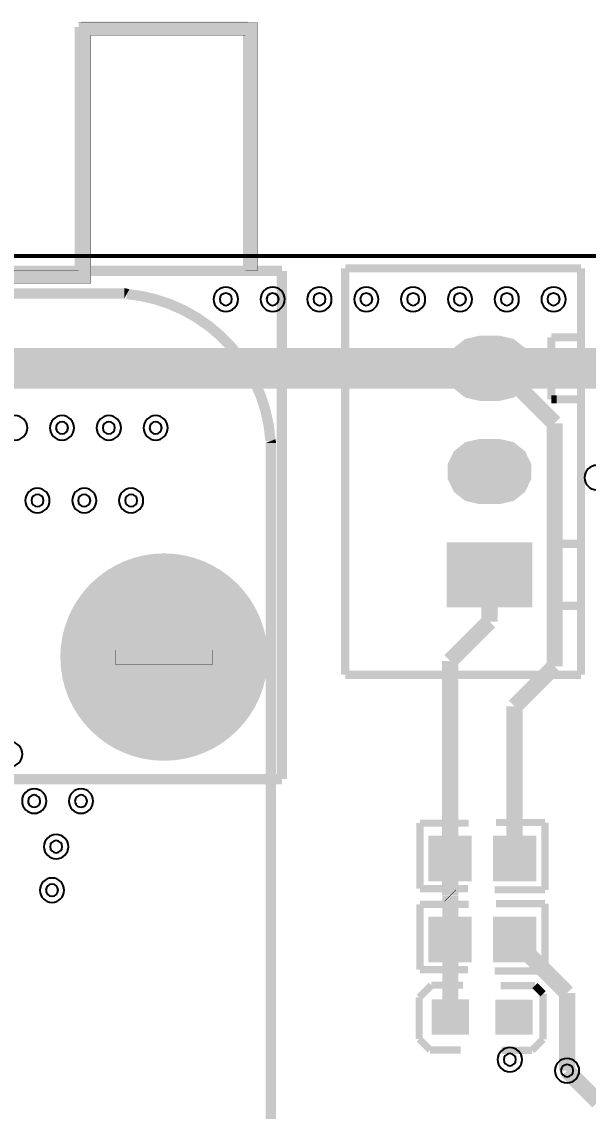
# Model space of a CAD drawing. Header units: millimetres. Extents: x 0 to 135, y -1 to 106.
# Drawn here: x 95.56 to 109.5, y 78.86 to 105.66 of the extents above; entities that cross this region are included whole.
import ezdxf

# ---------------------------------------------------------------- set-up
doc = ezdxf.new("R2010")
doc.units = ezdxf.units.MM
doc.header["$MEASUREMENT"] = 0
for name, color, linetype, true_color in [('Board-Outline-Layer', 7, 'Continuous', 0xff00ff), ('Bottom-Layer', 7, 'Continuous', 0x0000ff), ('Bottom-Paste-Mask-Layer', 7, 'Continuous', 0x800000), ('Bottom-Silkscreen-Layer', 7, 'Continuous', 0x66cc33), ('Bottom-Solder-Mask-Layer', 7, 'Continuous', 0xaa00ff), ('Document-Layer', 7, 'Continuous', 0x6464ff), ('Hole-Layer', 7, 'Continuous', 0x222222), ('Multi-Layer', 7, 'Continuous', 0xc0c0c0), ('Pin-Soldering-Layer', 7, 'Continuous', 0xcc9999), ('Top-Layer', 7, 'Continuous', 0xff0000), ('Top-Paste-Mask-Layer', 7, 'Continuous', 0x808080), ('Top-Silkscreen-Layer', 7, 'Continuous', 0xffcc00), ('Top-Solder-Mask-Layer', 7, 'Continuous', 0x800080)]:
    doc.layers.add(name, color=color, linetype=linetype, true_color=true_color)

msp = doc.modelspace()

# ---------------------------------------------------------------- hatches: boundary and pattern name
at = {"layer": 'Bottom-Layer'}
for points in [[(107.32186817373645, 97.88612776225551), (107.64728152910806, 97.81185428741253), (107.90824277851544, 97.60374463548067), (108.05306534603375, 97.30301747532229), (108.05306534603375, 96.96923550918359), (107.90824277851544, 96.66850834902522), (107.64728152910806, 96.46039869709335), (107.32186817373645, 96.38612522225043), (106.8218656337313, 96.38612522225043), (106.4964522783597, 96.46039869709335), (106.23549102895231, 96.66850834902522), (106.09066846143406, 96.96923550918359), (106.09066846143406, 97.30301747532229), (106.23549102895231, 97.60374463548067), (106.4964522783597, 97.81185428741253), (106.8218656337313, 97.88612776225551)], [(107.32186817373645, 95.34612268224532), (107.64728152910806, 95.27184920740234), (107.90824277851544, 95.06373955547048), (108.05306534603375, 94.76301239531216), (108.05306534603375, 94.4292304291734), (107.90824277851544, 94.12850326901508), (107.64728152910806, 93.92039361708322), (107.32186817373645, 93.84612014224024), (106.8218656337313, 93.84612014224024), (106.4964522783597, 93.92039361708322), (106.23549102895231, 94.12850326901508), (106.09066846143406, 94.4292304291734), (106.09066846143406, 94.76301239531216), (106.23549102895231, 95.06373955547048), (106.4964522783597, 95.27184920740234), (106.8218656337313, 95.34612268224532)], [(108.07186944373899, 91.3061150622301), (106.07186436372876, 91.3061150622301), (106.07186436372876, 92.80611760223519), (108.07186944373899, 92.80611760223519)], [(96.56239014478035, 90.03184404368807, 1), (101.56239014478035, 90.03184404368807, 1)]]:
    msp.add_hatch(color=256, dxfattribs=at).paths.add_polyline_path(points)
at = {"layer": 'Bottom-Paste-Mask-Layer'}
for points in [[(107.32186817373645, 97.88612776225551), (107.64728152910806, 97.81185428741253), (107.90824277851544, 97.60374463548067), (108.05306534603375, 97.30301747532229), (108.05306534603375, 96.96923550918359), (107.90824277851544, 96.66850834902522), (107.64728152910806, 96.46039869709335), (107.32186817373645, 96.38612522225043), (106.8218656337313, 96.38612522225043), (106.4964522783597, 96.46039869709335), (106.23549102895231, 96.66850834902522), (106.09066846143406, 96.96923550918359), (106.09066846143406, 97.30301747532229), (106.23549102895231, 97.60374463548067), (106.4964522783597, 97.81185428741253), (106.8218656337313, 97.88612776225551)], [(107.32186817373645, 95.34612268224532), (107.64728152910806, 95.27184920740234), (107.90824277851544, 95.06373955547048), (108.05306534603375, 94.76301239531216), (108.05306534603375, 94.4292304291734), (107.90824277851544, 94.12850326901508), (107.64728152910806, 93.92039361708322), (107.32186817373645, 93.84612014224024), (106.8218656337313, 93.84612014224024), (106.4964522783597, 93.92039361708322), (106.23549102895231, 94.12850326901508), (106.09066846143406, 94.4292304291734), (106.09066846143406, 94.76301239531216), (106.23549102895231, 95.06373955547048), (106.4964522783597, 95.27184920740234), (106.8218656337313, 95.34612268224532)], [(108.07186944373899, 91.3061150622301), (106.07186436372876, 91.3061150622301), (106.07186436372876, 92.80611760223519), (108.07186944373899, 92.80611760223519)], [(96.56239014478035, 90.03184404368807, 1), (101.56239014478035, 90.03184404368807, 1)]]:
    msp.add_hatch(color=256, dxfattribs=at).paths.add_polyline_path(points)
at = {"layer": 'Bottom-Solder-Mask-Layer'}
for points in [[(107.32186817373645, 97.93712852425699), (107.66940993042311, 97.85780438621521), (107.94811677987803, 97.63554309047561), (108.10278741245156, 97.31436621251544), (108.10278741245156, 96.9578867719905), (107.94811677987803, 96.63670989403028), (107.66940993042311, 96.41444859829073), (107.32186817373645, 96.33512446024889), (106.8218656337313, 96.33512446024889), (106.47432387704464, 96.41444859829073), (106.19561702758972, 96.63670989403028), (106.04094639501619, 96.9578867719905), (106.04094639501619, 97.31436621251544), (106.19561702758972, 97.63554309047561), (106.47432387704464, 97.85780438621521), (106.8218656337313, 97.93712852425699)], [(107.32186817373645, 95.3971234442468), (107.66940993042311, 95.31779930620502), (107.94811677987803, 95.09553801046542), (108.10278741245156, 94.77436113250525), (108.10278741245156, 94.41788169198031), (107.94811677987803, 94.09670481402014), (107.66940993042311, 93.87444351828054), (107.32186817373645, 93.79511938023876), (106.8218656337313, 93.79511938023876), (106.47432387704464, 93.87444351828054), (106.19561702758972, 94.09670481402014), (106.04094639501619, 94.41788169198031), (106.04094639501619, 94.77436113250525), (106.19561702758972, 95.09553801046542), (106.47432387704464, 95.31779930620502), (106.8218656337313, 95.3971234442468)], [(108.12287020574047, 91.25511430022857), (106.02086360172729, 91.25511430022857), (106.02086360172729, 92.85711836423667), (108.12287020574047, 92.85711836423667)], [(96.51138938277883, 90.03184404368807, 1), (101.61339090678187, 90.03184404368807, 1)]]:
    msp.add_hatch(color=256, dxfattribs=at).paths.add_polyline_path(points)
at = {"layer": 'Document-Layer'}
msp.add_hatch(color=256, dxfattribs=at).paths.add_polyline_path([(71.16239014478037, 99.53197104394206), (71.96239014478033, 99.53197104394206), (71.96239014478033, 105.53197104394206), (76.16239014478032, 105.53197104394206), (76.16239014478032, 99.53197104394206), (78.16239014478032, 99.53197104394206), (78.16239014478032, 105.63197104394209), (95.06239014478035, 105.63197104394209), (95.06239014478035, 99.53197104394206), (96.96239014478033, 99.53197104394206), (96.96239014478033, 105.63197104394209), (101.3623901447803, 105.63197104394209), (101.3623901447803, 99.53197104394206), (101.0623901447803, 99.53197104394206), (101.0623901447803, 105.33197104394208), (97.26239014478034, 105.33197104394208), (97.26239014478034, 99.23197104394205), (94.66239014478032, 99.23197104394205), (94.66239014478032, 105.23197104394205), (78.46239014478033, 105.23197104394205), (78.46239014478033, 99.23197104394205), (75.8623901447803, 99.23197104394205), (75.8623901447803, 105.23197104394205), (72.26239014478034, 105.23197104394205), (72.26239014478034, 99.23197104394205), (71.16239014478037, 99.23197104394205)])
at = {"layer": 'Hole-Layer'}
for points in [[(106.6218656337313, 97.13612649225297, 1), (107.5218681737364, 97.13612649225297, 1)], [(106.6218656337313, 94.59612141224278, 1), (107.5218681737364, 94.59612141224278, 1)], [(106.6218656337313, 92.05611633223265, 1), (107.5218681737364, 92.05611633223265, 1)], [(97.43737109474225, 90.03184404368807, 1), (100.68740919481846, 90.03184404368807, 1)]]:
    msp.add_hatch(color=256, dxfattribs=at).paths.add_polyline_path(points)
at = {"layer": 'Multi-Layer'}
for points in [[(107.32186817373645, 97.88612776225551), (107.64728152910806, 97.81185428741253), (107.90824277851544, 97.60374463548067), (108.05306534603375, 97.30301747532229), (108.05306534603375, 96.96923550918359), (107.90824277851544, 96.66850834902522), (107.64728152910806, 96.46039869709335), (107.32186817373645, 96.38612522225043), (106.8218656337313, 96.38612522225043), (106.4964522783597, 96.46039869709335), (106.23549102895231, 96.66850834902522), (106.09066846143406, 96.96923550918359), (106.09066846143406, 97.30301747532229), (106.23549102895231, 97.60374463548067), (106.4964522783597, 97.81185428741253), (106.8218656337313, 97.88612776225551)], [(107.32186817373645, 97.88612776225551), (107.64728152910806, 97.81185428741253), (107.90824277851544, 97.60374463548067), (108.05306534603375, 97.30301747532229), (108.05306534603375, 96.96923550918359), (107.90824277851544, 96.66850834902522), (107.64728152910806, 96.46039869709335), (107.32186817373645, 96.38612522225043), (106.8218656337313, 96.38612522225043), (106.4964522783597, 96.46039869709335), (106.23549102895231, 96.66850834902522), (106.09066846143406, 96.96923550918359), (106.09066846143406, 97.30301747532229), (106.23549102895231, 97.60374463548067), (106.4964522783597, 97.81185428741253), (106.8218656337313, 97.88612776225551)], [(107.32186817373645, 97.88612776225551), (107.64728152910806, 97.81185428741253), (107.90824277851544, 97.60374463548067), (108.05306534603375, 97.30301747532229), (108.05306534603375, 96.96923550918359), (107.90824277851544, 96.66850834902522), (107.64728152910806, 96.46039869709335), (107.32186817373645, 96.38612522225043), (106.8218656337313, 96.38612522225043), (106.4964522783597, 96.46039869709335), (106.23549102895231, 96.66850834902522), (106.09066846143406, 96.96923550918359), (106.09066846143406, 97.30301747532229), (106.23549102895231, 97.60374463548067), (106.4964522783597, 97.81185428741253), (106.8218656337313, 97.88612776225551)], [(107.32186817373645, 95.34612268224532), (107.64728152910806, 95.27184920740234), (107.90824277851544, 95.06373955547048), (108.05306534603375, 94.76301239531216), (108.05306534603375, 94.4292304291734), (107.90824277851544, 94.12850326901508), (107.64728152910806, 93.92039361708322), (107.32186817373645, 93.84612014224024), (106.8218656337313, 93.84612014224024), (106.4964522783597, 93.92039361708322), (106.23549102895231, 94.12850326901508), (106.09066846143406, 94.4292304291734), (106.09066846143406, 94.76301239531216), (106.23549102895231, 95.06373955547048), (106.4964522783597, 95.27184920740234), (106.8218656337313, 95.34612268224532)], [(107.32186817373645, 95.34612268224532), (107.64728152910806, 95.27184920740234), (107.90824277851544, 95.06373955547048), (108.05306534603375, 94.76301239531216), (108.05306534603375, 94.4292304291734), (107.90824277851544, 94.12850326901508), (107.64728152910806, 93.92039361708322), (107.32186817373645, 93.84612014224024), (106.8218656337313, 93.84612014224024), (106.4964522783597, 93.92039361708322), (106.23549102895231, 94.12850326901508), (106.09066846143406, 94.4292304291734), (106.09066846143406, 94.76301239531216), (106.23549102895231, 95.06373955547048), (106.4964522783597, 95.27184920740234), (106.8218656337313, 95.34612268224532)], [(107.32186817373645, 95.34612268224532), (107.64728152910806, 95.27184920740234), (107.90824277851544, 95.06373955547048), (108.05306534603375, 94.76301239531216), (108.05306534603375, 94.4292304291734), (107.90824277851544, 94.12850326901508), (107.64728152910806, 93.92039361708322), (107.32186817373645, 93.84612014224024), (106.8218656337313, 93.84612014224024), (106.4964522783597, 93.92039361708322), (106.23549102895231, 94.12850326901508), (106.09066846143406, 94.4292304291734), (106.09066846143406, 94.76301239531216), (106.23549102895231, 95.06373955547048), (106.4964522783597, 95.27184920740234), (106.8218656337313, 95.34612268224532)], [(108.07186944373899, 91.3061150622301), (106.07186436372876, 91.3061150622301), (106.07186436372876, 92.80611760223519), (108.07186944373899, 92.80611760223519)], [(108.07186944373899, 91.3061150622301), (106.07186436372876, 91.3061150622301), (106.07186436372876, 92.80611760223519), (108.07186944373899, 92.80611760223519)], [(108.07186944373899, 91.3061150622301), (106.07186436372876, 91.3061150622301), (106.07186436372876, 92.80611760223519), (108.07186944373899, 92.80611760223519)], [(96.56239014478035, 90.03184404368807, 1), (101.56239014478035, 90.03184404368807, 1)], [(96.56239014478035, 90.03184404368807, 1), (101.56239014478035, 90.03184404368807, 1)], [(96.56239014478035, 90.03184404368807, 1), (101.56239014478035, 90.03184404368807, 1)]]:
    msp.add_hatch(color=256, dxfattribs=at).paths.add_polyline_path(points)
at = {"layer": 'Pin-Soldering-Layer'}
msp.add_hatch(color=256, dxfattribs=at).paths.add_polyline_path([(97.86239014478036, 90.20685039370079), (97.86239014478036, 89.8568376936754), (100.26239014478034, 89.8568376936754), (100.26239014478034, 90.20685039370079)])
at = {"layer": 'Top-Layer'}
for points in [[(107.32186817373645, 97.88612776225551), (107.64728152910806, 97.81185428741253), (107.90824277851544, 97.60374463548067), (108.05306534603375, 97.30301747532229), (108.05306534603375, 96.96923550918359), (107.90824277851544, 96.66850834902522), (107.64728152910806, 96.46039869709335), (107.32186817373645, 96.38612522225043), (106.8218656337313, 96.38612522225043), (106.4964522783597, 96.46039869709335), (106.23549102895231, 96.66850834902522), (106.09066846143406, 96.96923550918359), (106.09066846143406, 97.30301747532229), (106.23549102895231, 97.60374463548067), (106.4964522783597, 97.81185428741253), (106.8218656337313, 97.88612776225551)], [(107.32186817373645, 95.34612268224532), (107.64728152910806, 95.27184920740234), (107.90824277851544, 95.06373955547048), (108.05306534603375, 94.76301239531216), (108.05306534603375, 94.4292304291734), (107.90824277851544, 94.12850326901508), (107.64728152910806, 93.92039361708322), (107.32186817373645, 93.84612014224024), (106.8218656337313, 93.84612014224024), (106.4964522783597, 93.92039361708322), (106.23549102895231, 94.12850326901508), (106.09066846143406, 94.4292304291734), (106.09066846143406, 94.76301239531216), (106.23549102895231, 95.06373955547048), (106.4964522783597, 95.27184920740234), (106.8218656337313, 95.34612268224532)], [(108.07186944373899, 91.3061150622301), (106.07186436372876, 91.3061150622301), (106.07186436372876, 92.80611760223519), (108.07186944373899, 92.80611760223519)], [(96.56239014478035, 90.03184404368807, 1), (101.56239014478035, 90.03184404368807, 1)], [(106.58401066802145, 85.58759207518398), (106.58401066802145, 84.57159004317992), (105.61880873761754, 84.57159004317992), (105.61880873761754, 85.58759207518398)], [(108.17151384302775, 85.58759207518398), (108.17151384302775, 84.57159004317992), (107.20631191262385, 84.57159004317992), (107.20631191262385, 85.58759207518398)], [(106.58401066802145, 83.59235712471428), (106.58401066802145, 82.57635509271023), (105.61880873761754, 82.57635509271023), (105.61880873761754, 83.59235712471428)], [(108.17151384302775, 83.59235712471428), (108.17151384302775, 82.57635509271023), (107.20631191262385, 82.57635509271023), (107.20631191262385, 83.59235712471428)], [(106.51527305054611, 81.55954279908553), (106.51527305054611, 80.7975412750825), (105.70247142494293, 80.7975412750825), (105.70247142494293, 81.55954279908553)], [(108.0816179832359, 81.55423418846834), (108.0816179832359, 80.7922326644653), (107.26881635763266, 80.7922326644653), (107.26881635763266, 81.55423418846834)]]:
    msp.add_hatch(color=256, dxfattribs=at).paths.add_polyline_path(points)
at = {"layer": 'Top-Paste-Mask-Layer'}
for points in [[(107.32186817373645, 97.88612776225551), (107.64728152910806, 97.81185428741253), (107.90824277851544, 97.60374463548067), (108.05306534603375, 97.30301747532229), (108.05306534603375, 96.96923550918359), (107.90824277851544, 96.66850834902522), (107.64728152910806, 96.46039869709335), (107.32186817373645, 96.38612522225043), (106.8218656337313, 96.38612522225043), (106.4964522783597, 96.46039869709335), (106.23549102895231, 96.66850834902522), (106.09066846143406, 96.96923550918359), (106.09066846143406, 97.30301747532229), (106.23549102895231, 97.60374463548067), (106.4964522783597, 97.81185428741253), (106.8218656337313, 97.88612776225551)], [(107.32186817373645, 95.34612268224532), (107.64728152910806, 95.27184920740234), (107.90824277851544, 95.06373955547048), (108.05306534603375, 94.76301239531216), (108.05306534603375, 94.4292304291734), (107.90824277851544, 94.12850326901508), (107.64728152910806, 93.92039361708322), (107.32186817373645, 93.84612014224024), (106.8218656337313, 93.84612014224024), (106.4964522783597, 93.92039361708322), (106.23549102895231, 94.12850326901508), (106.09066846143406, 94.4292304291734), (106.09066846143406, 94.76301239531216), (106.23549102895231, 95.06373955547048), (106.4964522783597, 95.27184920740234), (106.8218656337313, 95.34612268224532)], [(108.07186944373899, 91.3061150622301), (106.07186436372876, 91.3061150622301), (106.07186436372876, 92.80611760223519), (108.07186944373899, 92.80611760223519)], [(96.56239014478035, 90.03184404368807, 1), (101.56239014478035, 90.03184404368807, 1)], [(106.58401066802145, 85.58759207518398), (106.58401066802145, 84.57159004317992), (105.61880873761754, 84.57159004317992), (105.61880873761754, 85.58759207518398)], [(108.17151384302775, 85.58759207518398), (108.17151384302775, 84.57159004317992), (107.20631191262385, 84.57159004317992), (107.20631191262385, 85.58759207518398)], [(106.58401066802145, 83.59235712471428), (106.58401066802145, 82.57635509271023), (105.61880873761754, 82.57635509271023), (105.61880873761754, 83.59235712471428)], [(108.17151384302775, 83.59235712471428), (108.17151384302775, 82.57635509271023), (107.20631191262385, 82.57635509271023), (107.20631191262385, 83.59235712471428)], [(106.51527305054611, 81.55954279908553), (106.51527305054611, 80.7975412750825), (105.70247142494293, 80.7975412750825), (105.70247142494293, 81.55954279908553)], [(108.0816179832359, 81.55423418846834), (108.0816179832359, 80.7922326644653), (107.26881635763266, 80.7922326644653), (107.26881635763266, 81.55423418846834)]]:
    msp.add_hatch(color=256, dxfattribs=at).paths.add_polyline_path(points)
at = {"layer": 'Top-Solder-Mask-Layer'}
for points in [[(107.32186817373645, 97.93712852425699), (107.66940993042311, 97.85780438621521), (107.94811677987803, 97.63554309047561), (108.10278741245156, 97.31436621251544), (108.10278741245156, 96.9578867719905), (107.94811677987803, 96.63670989403028), (107.66940993042311, 96.41444859829073), (107.32186817373645, 96.33512446024889), (106.8218656337313, 96.33512446024889), (106.47432387704464, 96.41444859829073), (106.19561702758972, 96.63670989403028), (106.04094639501619, 96.9578867719905), (106.04094639501619, 97.31436621251544), (106.19561702758972, 97.63554309047561), (106.47432387704464, 97.85780438621521), (106.8218656337313, 97.93712852425699)], [(107.32186817373645, 95.3971234442468), (107.66940993042311, 95.31779930620502), (107.94811677987803, 95.09553801046542), (108.10278741245156, 94.77436113250525), (108.10278741245156, 94.41788169198031), (107.94811677987803, 94.09670481402014), (107.66940993042311, 93.87444351828054), (107.32186817373645, 93.79511938023876), (106.8218656337313, 93.79511938023876), (106.47432387704464, 93.87444351828054), (106.19561702758972, 94.09670481402014), (106.04094639501619, 94.41788169198031), (106.04094639501619, 94.77436113250525), (106.19561702758972, 95.09553801046542), (106.47432387704464, 95.31779930620502), (106.8218656337313, 95.3971234442468)], [(108.12287020574047, 91.25511430022857), (106.02086360172729, 91.25511430022857), (106.02086360172729, 92.85711836423667), (108.12287020574047, 92.85711836423667)], [(96.51138938277883, 90.03184404368807, 1), (101.61339090678187, 90.03184404368807, 1)], [(106.63501143002293, 85.63859283718551), (106.63501143002293, 84.52058928117839), (105.567807975616, 84.52058928117839), (105.567807975616, 85.63859283718551)], [(108.22251460502929, 85.63859283718551), (108.22251460502929, 84.52058928117839), (107.15531115062237, 84.52058928117839), (107.15531115062237, 85.63859283718551)], [(106.63501143002293, 83.64335788671582), (106.63501143002293, 82.5253543307087), (105.567807975616, 82.5253543307087), (105.567807975616, 83.64335788671582)], [(108.22251460502929, 83.64335788671582), (108.22251460502929, 82.5253543307087), (107.15531115062237, 82.5253543307087), (107.15531115062237, 83.64335788671582)], [(106.5662738125477, 81.61054356108713), (106.5662738125477, 80.74654051308096), (105.65147066294139, 80.74654051308096), (105.65147066294139, 81.61054356108713)], [(108.13261874523744, 81.60523495046988), (108.13261874523744, 80.74123190246377), (107.21781559563112, 80.74123190246377), (107.21781559563112, 81.60523495046988)]]:
    msp.add_hatch(color=256, dxfattribs=at).paths.add_polyline_path(points)

# ---------------------------------------------------------------- linework, layer by layer
at = {"layer": 'Board-Outline-Layer', "const_width": 0.1}
msp.add_lwpolyline([(0, -1.1368683772161603e-13), (0, 99.90020066040125), (134.00026924053844, 99.90020066040125), (134.00026924053844, -1.1368683772161603e-13)], close=True, dxfattribs=at)
at = {"layer": 'Bottom-Layer'}
for points, const_width in [([(107.07186690373385, 97.13612649225297), (113.67646685293369, 97.13612649225297)], 1.00000254000508), ([(108.9808712217424, 79.86012192024384), (109.74588265176527, 79.09511049022097)], 0.4)]:
    msp.add_lwpolyline(points, dxfattribs=dict(at, const_width=const_width))
at = {"layer": 'Bottom-Silkscreen-Layer', "const_width": 0.25400050800101603}
for points in [[(96.99233680467364, 99.53197104394206), (96.99233680467364, 105.53199644399285)], [(96.99233680467364, 99.53197104394206), (96.99233680467364, 105.53199644399285)], [(101.1319862839726, 105.53120904241808), (97.02225806451617, 105.53120904241808)], [(101.1319862839726, 105.53120904241808), (97.02225806451617, 105.53120904241808)], [(101.1319862839726, 99.53171704343407), (101.1319862839726, 105.53120904241808)], [(101.1319862839726, 99.53171704343407), (101.1319862839726, 105.53120904241808)], [(101.96233934467875, 99.53197104394206), (71.16228854457711, 99.53197104394206)], [(101.96233934467875, 99.53197104394206), (71.16228854457711, 99.53197104394206)], [(101.96233934467875, 87.03194564389128), (101.96233934467875, 99.53197104394206)], [(101.96233934467875, 87.03194564389128), (101.96233934467875, 99.53197104394206)], [(71.16228854457711, 87.03194564389128), (101.96233934467875, 87.03194564389128)], [(71.16228854457711, 87.03194564389128), (101.96233934467875, 87.03194564389128)]]:
    msp.add_lwpolyline(points, dxfattribs=at)
at = {"layer": 'Document-Layer', "const_width": 0.005080010160020321}
msp.add_lwpolyline([(95.06239014478035, 99.53197104394206), (96.96239014478033, 99.53197104394206), (96.96239014478033, 105.63197104394209), (101.3623901447803, 105.63197104394209), (101.3623901447803, 99.53197104394206), (101.0623901447803, 99.53197104394206), (101.0623901447803, 105.33197104394208), (97.26239014478034, 105.33197104394208), (97.26239014478034, 99.23197104394205), (94.66239014478032, 99.23197104394205)], dxfattribs=at)
at = {"layer": 'Hole-Layer'}
for points in [[(100.43353314706633, 98.8331927864063, 1), (100.73353314706628, 98.8331927863785), (100.73353314706628, 98.8331927863648, 1), (100.43353314706633, 98.8331927863926)], [(101.58575819151639, 98.8331927864063, 1), (101.88575819151635, 98.8331927863785), (101.88575819151635, 98.8331927863648, 1), (101.58575819151639, 98.8331927863926)], [(102.73798323596657, 98.8331927864063, 1), (103.03798323596646, 98.8331927863785), (103.03798323596646, 98.8331927863648, 1), (102.73798323596657, 98.8331927863926)], [(103.89020828041663, 98.8331927864063, 1), (104.19020828041658, 98.8331927863785), (104.19020828041658, 98.8331927863648, 1), (103.89020828041663, 98.8331927863926)], [(105.04243332486664, 98.8331927864063, 1), (105.34243332486659, 98.8331927863785), (105.34243332486659, 98.8331927863648, 1), (105.04243332486664, 98.8331927863926)], [(106.19465836931676, 98.8331927864063, 1), (106.49465836931671, 98.8331927863785), (106.49465836931671, 98.8331927863648, 1), (106.19465836931676, 98.8331927863926)], [(107.34688341376688, 98.8331927864063, 1), (107.64688341376683, 98.8331927863785), (107.64688341376683, 98.8331927863648, 1), (107.34688341376688, 98.8331927863926)], [(108.49910845821694, 98.8331927864063, 1), (108.79910845821689, 98.8331927863785), (108.79910845821689, 98.8331927863648, 1), (108.49910845821694, 98.8331927863926)], [(96.40251206502415, 95.67114554231176, 1), (96.70251206502411, 95.67114554228397), (96.70251206502411, 95.67114554227032, 1), (96.40251206502415, 95.67114554229806)], [(97.55473710947422, 95.67114554231176, 1), (97.85473710947417, 95.67114554228397), (97.85473710947417, 95.67114554227032, 1), (97.55473710947422, 95.67114554229806)], [(98.7069621539244, 95.67114554231176, 1), (99.00696215392435, 95.67114554228397), (99.00696215392435, 95.67114554227032, 1), (98.7069621539244, 95.67114554229806)], [(95.79847345694697, 93.88454406910881, 1), (96.09847345694692, 93.88454406908102), (96.09847345694692, 93.88454406906737, 1), (95.79847345694697, 93.88454406909511)], [(96.95069850139703, 93.88454406910881, 1), (97.25069850139698, 93.88454406908102), (97.25069850139698, 93.88454406906737, 1), (96.95069850139703, 93.88454406909511)], [(98.10292354584709, 93.88454406910881, 1), (98.40292354584699, 93.88454406908102), (98.40292354584699, 93.88454406906737, 1), (98.10292354584709, 93.88454406909511)], [(95.71870967741933, 86.49100838203748, 1), (96.01870967741928, 86.49100838200974), (96.01870967741928, 86.49100838199604, 1), (95.71870967741933, 86.49100838202384)], [(96.8709347218695, 86.49100838203748, 1), (97.17093472186946, 86.49100838200974), (97.17093472186946, 86.49100838199604, 1), (96.8709347218695, 86.49100838202384)], [(96.25892557785124, 85.36899161800397, 1), (96.5589255778512, 85.36899161797618), (96.5589255778512, 85.36899161796248, 1), (96.25892557785124, 85.36899161799028)], [(96.15692405384817, 84.29797561597195, 1), (96.45692405384813, 84.29797561594415), (96.45692405384813, 84.29797561593045, 1), (96.15692405384817, 84.29797561595825)], [(107.4221310642622, 80.13042926087928, 1), (107.72213106426216, 80.13042926085149), (107.72213106426216, 80.13042926083779, 1), (107.4221310642622, 80.13042926086558)], [(108.83087122174243, 79.86012192026459, 1), (109.13087122174238, 79.8601219202368), (109.13087122174238, 79.8601219202231, 1), (108.83087122174243, 79.86012192025089)]]:
    msp.add_lwpolyline(points, format="xyb", dxfattribs=at)
at = {"layer": 'Multi-Layer'}
for points in [[(100.2835331470663, 98.83319278638555, 1), (100.88353314706632, 98.83319278638555, 1)], [(101.43575819151636, 98.83319278638555, 1), (102.03575819151638, 98.83319278638555, 1)], [(102.58798323596653, 98.83319278638555, 1), (103.1879832359665, 98.83319278638555, 1)], [(103.7402082804166, 98.83319278638555, 1), (104.34020828041662, 98.83319278638555, 1)], [(104.8924333248666, 98.83319278638555, 1), (105.49243332486662, 98.83319278638555, 1)], [(106.04465836931678, 98.83319278638555, 1), (106.64465836931674, 98.83319278638555, 1)], [(107.19688341376684, 98.83319278638555, 1), (107.79688341376686, 98.83319278638555, 1)], [(108.3491084582169, 98.83319278638555, 1), (108.94910845821693, 98.83319278638555, 1)], [(95.10028702057406, 95.67114554229101, 1), (95.70028702057408, 95.67114554229101, 1)], [(96.25251206502412, 95.67114554229101, 1), (96.85251206502414, 95.67114554229101, 1)], [(97.40473710947418, 95.67114554229101, 1), (98.0047371094742, 95.67114554229101, 1)], [(98.55696215392436, 95.67114554229101, 1), (99.15696215392438, 95.67114554229101, 1)], [(109.41070866141729, 94.44712725425444, 1), (110.01070866141731, 94.44712725425444, 1)], [(95.64847345694693, 93.88454406908807, 1), (96.24847345694695, 93.88454406908807, 1)], [(96.800698501397, 93.88454406908807, 1), (97.40069850139702, 93.88454406908807, 1)], [(97.95292354584706, 93.88454406908807, 1), (98.55292354584702, 93.88454406908807, 1)], [(94.98024130048259, 87.64461264922528, 1), (95.58024130048261, 87.64461264922528, 1)], [(95.56870967741935, 86.49100838201679, 1), (96.16870967741932, 86.49100838201679, 1)], [(96.72093472186947, 86.49100838201679, 1), (97.32093472186949, 86.49100838201679, 1)], [(96.10892557785121, 85.36899161798323, 1), (96.70892557785123, 85.36899161798323, 1)], [(96.00692405384814, 84.2979756159512, 1), (96.6069240538481, 84.2979756159512, 1)], [(107.27213106426217, 80.13042926085853, 1), (107.87213106426219, 80.13042926085853, 1)], [(108.6808712217424, 79.86012192024384, 1), (109.28087122174242, 79.86012192024384, 1)]]:
    msp.add_lwpolyline(points, format="xyb", close=True, dxfattribs=at)
at = {"layer": 'Pin-Soldering-Layer', "const_width": 0.005080010160020321}
msp.add_lwpolyline([(97.86239014478036, 90.20685039370079), (97.86239014478036, 89.8568376936754), (100.26239014478034, 89.8568376936754), (100.26239014478034, 90.20685039370079)], close=True, dxfattribs=at)
at = {"layer": 'Top-Layer'}
for points, const_width in [([(89.79133096266196, 97.13612649225297), (107.07186690373385, 97.13612649225297)], 1.00000254000508), ([(108.6748666497333, 95.78312928625854), (107.32186690373379, 97.13612649225297)], 0.4), ([(108.6748666497333, 89.80527051054099), (108.6748666497333, 95.78312928625854)], 0.4), ([(107.07186690373385, 90.90611633223261), (107.07186690373385, 92.05611633223265)], 0.4), ([(106.10140970281941, 89.93565913131823), (107.07186690373385, 90.90611633223261)], 0.4), ([(106.10140970281941, 85.07959105918206), (106.10140970281941, 89.93565913131823)], 0.4), ([(107.68891287782577, 88.81931673863346), (108.6748666497333, 89.80527051054099)], 0.4), ([(107.68891287782577, 85.07959105918206), (107.68891287782577, 88.81931673863346)], 0.4), ([(106.10140970281941, 84.17159004318006), (106.10140970281941, 85.07959105918206)], 0.4), ([(106.10887223774449, 84.16412750825504), (106.10140970281941, 84.17159004318006)], 0.4), ([(106.10887223774449, 81.17854203708396), (106.10887223774449, 84.16412750825504)], 0.4), ([(107.68891287782577, 83.05895605791204), (107.68891287782577, 83.0843561087122)], 0.4), ([(108.9808712217424, 81.76699771399541), (107.68891287782577, 83.05895605791204)], 0.4), ([(108.9808712217424, 79.86012192024384), (108.9808712217424, 81.76699771399541)], 0.4)]:
    msp.add_lwpolyline(points, dxfattribs=dict(at, const_width=const_width))
at = {"layer": 'Top-Silkscreen-Layer'}
for points, const_width in [([(103.52185928371858, 99.59613157226312), (109.32187198374396, 99.59613157226312)], 0.2), ([(103.52185928371858, 89.59611125222244), (103.52185928371858, 99.59613157226312)], 0.2), ([(103.52185928371858, 99.59613157226312), (109.32187198374396, 99.59613157226312)], 0.2), ([(103.52185928371858, 89.59611125222244), (103.52185928371858, 99.59613157226312)], 0.2), ([(109.32187198374396, 89.59611125222244), (109.32187198374396, 99.59613157226312)], 0.2), ([(109.32187198374396, 89.59611125222244), (109.32187198374396, 99.59613157226312)], 0.2), ([(108.59586995173993, 97.89812801625601), (109.32187198374396, 97.89812801625601)], 0.2), ([(108.59586995173993, 96.37412496824987), (108.59586995173993, 97.89812801625601)], 0.2), ([(108.59586995173993, 97.89812801625601), (109.32187198374396, 97.89812801625601)], 0.2), ([(108.59586995173993, 96.37412496824987), (108.59586995173993, 97.89812801625601)], 0.2), ([(108.59586995173993, 96.37412496824987), (108.72287020574043, 96.37412496824987)], 0.2), ([(108.59586995173993, 96.37412496824987), (108.72287020574043, 96.37412496824987)], 0.2), ([(108.72287020574043, 96.37412496824987), (109.32187198374396, 96.37412496824987)], 0.2), ([(108.72287020574043, 96.37412496824987), (109.32187198374396, 96.37412496824987)], 0.2), ([(108.59586995173993, 92.81811785623569), (109.32187198374396, 92.81811785623569)], 0.2), ([(108.59586995173993, 91.29411480822955), (108.59586995173993, 92.81811785623569)], 0.2), ([(108.59586995173993, 92.81811785623569), (109.32187198374396, 92.81811785623569)], 0.2), ([(108.59586995173993, 91.29411480822955), (108.59586995173993, 92.81811785623569)], 0.2), ([(108.59586995173993, 91.29411480822955), (109.32187198374396, 91.29411480822955)], 0.2), ([(108.59586995173993, 91.29411480822955), (109.32187198374396, 91.29411480822955)], 0.2), ([(103.52185928371858, 89.59611125222244), (109.32187198374396, 89.59611125222244)], 0.2), ([(103.52185928371858, 89.59611125222244), (109.32187198374396, 89.59611125222244)], 0.2), ([(105.36056642113283, 85.9474345948691), (106.55647701295402, 85.9474345948691)], 0.17780035560071122), ([(105.36056642113283, 84.33874777749543), (105.36056642113283, 85.9474345948691)], 0.17780035560071122), ([(105.36056642113283, 85.9474345948691), (106.55647701295402, 85.9474345948691)], 0.17780035560071122), ([(105.36056642113283, 84.33874777749543), (105.36056642113283, 85.9474345948691)], 0.17780035560071122), ([(107.22853695707391, 85.96330962661915), (108.44032258064516, 85.96330962661915)], 0.17780035560071122), ([(107.22853695707391, 85.96330962661915), (108.44032258064516, 85.96330962661915)], 0.17780035560071122), ([(108.44032258064516, 84.30699771399532), (108.44032258064516, 85.96330962661915)], 0.17780035560071122), ([(108.44032258064516, 84.30699771399532), (108.44032258064516, 85.96330962661915)], 0.17780035560071122), ([(105.36056642113283, 84.33874777749543), (106.54060198120396, 84.33874777749543)], 0.17780035560071122), ([(105.36056642113283, 84.33874777749543), (106.54060198120396, 84.33874777749543)], 0.17780035560071122), ([(107.1967868935738, 84.30699771399532), (108.44032258064516, 84.30699771399532)], 0.17780035560071122), ([(107.1967868935738, 84.30699771399532), (108.44032258064516, 84.30699771399532)], 0.17780035560071122), ([(105.36056642113283, 83.95219964439929), (106.55647701295402, 83.95219964439929)], 0.17780035560071122), ([(105.36056642113283, 82.34351282702562), (105.36056642113283, 83.95219964439929)], 0.17780035560071122), ([(105.36056642113283, 83.95219964439929), (106.55647701295402, 83.95219964439929)], 0.17780035560071122), ([(105.36056642113283, 82.34351282702562), (105.36056642113283, 83.95219964439929)], 0.17780035560071122), ([(107.22853695707391, 83.96807467614934), (108.44032258064516, 83.96807467614934)], 0.17780035560071122), ([(107.22853695707391, 83.96807467614934), (108.44032258064516, 83.96807467614934)], 0.17780035560071122), ([(108.44032258064516, 82.31176276352551), (108.44032258064516, 83.96807467614934)], 0.17780035560071122), ([(108.44032258064516, 82.31176276352551), (108.44032258064516, 83.96807467614934)], 0.17780035560071122), ([(105.36056642113283, 82.34351282702562), (106.54060198120396, 82.34351282702562)], 0.17780035560071122), ([(105.36056642113283, 82.34351282702562), (106.54060198120396, 82.34351282702562)], 0.17780035560071122), ([(107.1967868935738, 82.31176276352551), (108.44032258064516, 82.31176276352551)], 0.17780035560071122), ([(107.1967868935738, 82.31176276352551), (108.44032258064516, 82.31176276352551)], 0.17780035560071122), ([(105.34158750317499, 81.66007620015228), (105.64321310642623, 81.96170180340351)], 0.17780035560071122), ([(105.34158750317499, 81.66007620015228), (105.64321310642623, 81.96170180340351)], 0.17780035560071122), ([(105.64321310642623, 81.96170180340351), (106.41578105156208, 81.96170180340351)], 0.17780035560071122), ([(105.64321310642623, 81.96170180340351), (106.41578105156208, 81.96170180340351)], 0.17780035560071122), ([(107.34712471424945, 81.95110998221986), (108.18850139700277, 81.95110998221986)], 0.17780035560071122), ([(107.34712471424945, 81.95110998221986), (108.18850139700277, 81.95110998221986)], 0.17780035560071122), ([(108.18850139700277, 81.95110998221986), (108.38959359918721, 81.75004318008627)], 0.17780035560071122), ([(108.18850139700277, 81.95110998221986), (108.38959359918721, 81.75004318008627)], 0.17780035560071122), ([(105.34158750317499, 80.63879095758182), (105.34158750317499, 81.66007620015228)], 0.17780035560071122), ([(105.34158750317499, 80.63879095758182), (105.34158750317499, 81.66007620015228)], 0.17780035560071122), ([(108.38959359918721, 80.63348234696457), (108.38959359918721, 81.75004318008627)], 0.17780035560071122), ([(108.38959359918721, 80.63348234696457), (108.38959359918721, 81.75004318008627)], 0.17780035560071122), ([(105.34158750317499, 80.63879095758182), (105.61146304292606, 80.36891541783075)], 0.17780035560071122), ([(105.34158750317499, 80.63879095758182), (105.61146304292606, 80.36891541783075)], 0.17780035560071122), ([(108.11440944881889, 80.3583235966471), (108.38959359918721, 80.63348234696457)], 0.17780035560071122), ([(108.11440944881889, 80.3583235966471), (108.38959359918721, 80.63348234696457)], 0.17780035560071122), ([(105.61146304292606, 80.36891541783075), (106.3628727457455, 80.36891541783075)], 0.17780035560071122), ([(105.61146304292606, 80.36891541783075), (106.3628727457455, 80.36891541783075)], 0.17780035560071122), ([(107.3682829565659, 80.3583235966471), (108.11440944881889, 80.3583235966471)], 0.17780035560071122), ([(107.3682829565659, 80.3583235966471), (108.11440944881889, 80.3583235966471)], 0.17780035560071122)]:
    msp.add_lwpolyline(points, dxfattribs=dict(at, const_width=const_width))
at = {"layer": 'Top-Silkscreen-Layer', "const_width": 0.25400050800101603}
msp.add_lwpolyline([(101.69246888493785, 24.617348234696465, -0.414), (97.79870459740926, 20.723583947167867), (48.097980695961326, 20.723583947167867, -0.102), (48.047698755397505, 20.73392684785364), (48.047698755397505, 20.733929387858723, -0.374), (44.4460121920244, 24.361435102870132), (44.44600965201926, 24.361435102870132, -0.092), (44.43759207518417, 24.406972313944607), (44.43759207518417, 95.08473710947413, -0.414), (48.33135636271277, 98.97850139700273, -0.02), (48.35198120396234, 98.97850139700273), (98.08528067056136, 98.97850139700273, -0.125), (98.1462560325121, 98.96295910591812, -0.369), (101.68377698755393, 95.3447574295148), (101.68377952755907, 95.3447574295148, -0.093), (101.6924688849378, 95.29851409702815), (101.6924688849378, 24.617348234696465)], format="xyb", dxfattribs=at)

doc.saveas('drawing.dxf')
